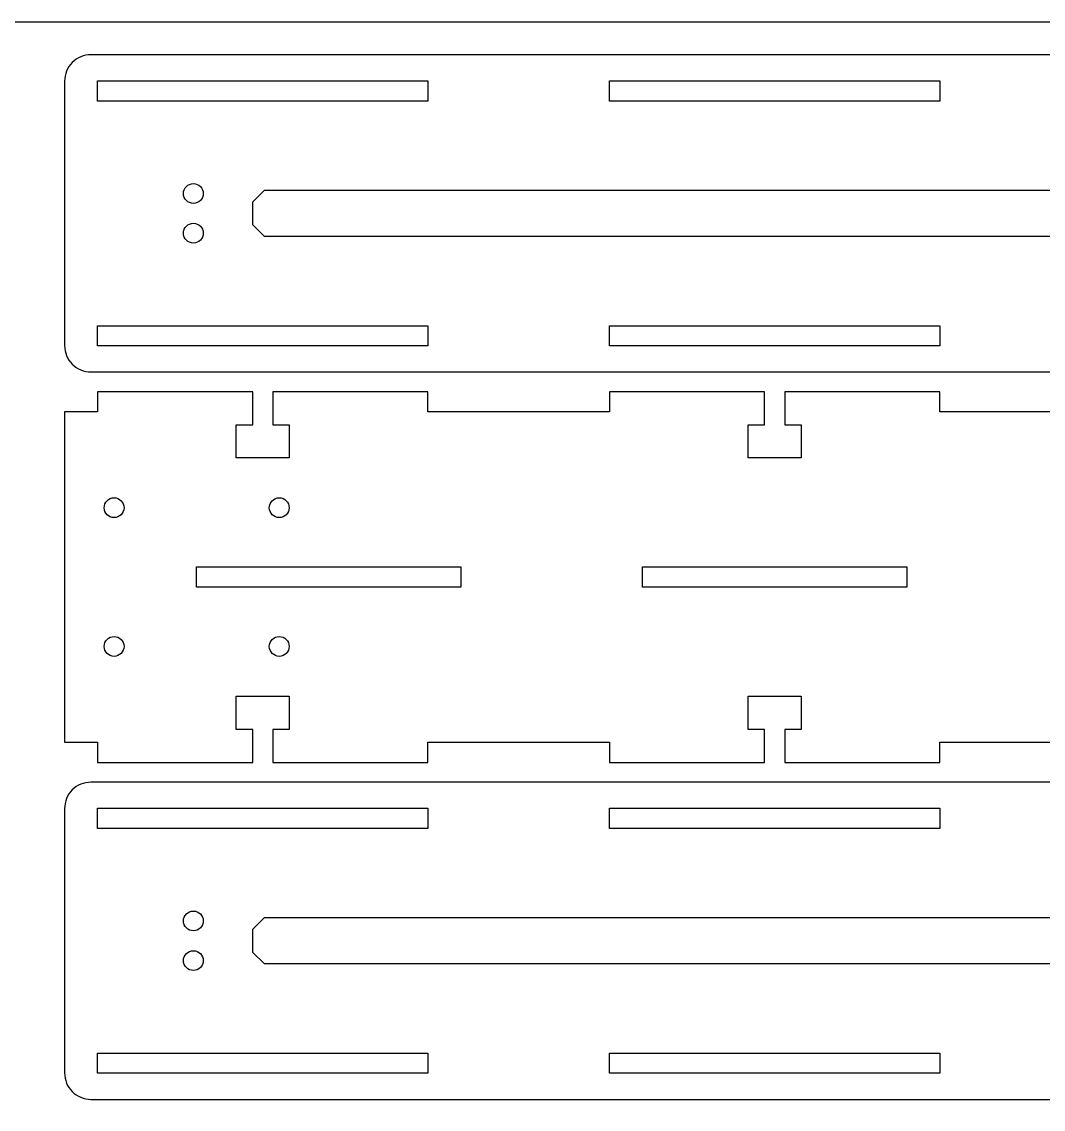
# Model space of a CAD drawing. Extents: x -305 to 305, y 1048 to 1352.
# Drawn here: x -4.5 to 150.2, y 1187.8 to 1352.4 of the extents above; entities that cross this region are included whole.
import ezdxf

# ---------------------------------------------------------------- set-up
doc = ezdxf.new("R2010")
doc.units = 0
for name, color, linetype in [('3_05MM_PETG_INSIDE', 40, 'CONTINUOUS'), ('3_05MM_PETG_OUTSIDE', 30, 'CONTINUOUS'), ('BOUNDARIES', 7, 'CONTINUOUS'), ('SCREW_HOLES', 7, 'CONTINUOUS')]:
    doc.layers.add(name, color=color, linetype=linetype)

msp = doc.modelspace()

# ---------------------------------------------------------------- linework, layer by layer
at = {"layer": '3_05MM_PETG_INSIDE'}
for points in [[(7, 1340.4), (7, 1343.45), (57, 1343.45), (57, 1340.4)], [(84.5, 1340.4), (84.5, 1343.45), (134.5, 1343.45), (134.5, 1340.4)], [(30.5, 1321.65), (30.5, 1325.15), (32.25, 1326.9), (186.75, 1326.9), (188.5, 1325.15), (188.5, 1321.65), (186.75, 1319.9), (32.25, 1319.9)], [(7, 1303.35), (7, 1306.4), (57, 1306.4), (57, 1303.35)], [(84.5, 1303.35), (84.5, 1306.4), (134.5, 1306.4), (134.5, 1303.35)], [(62, 1266.83), (22, 1266.83), (22, 1269.88), (62, 1269.88)], [(129.5, 1266.83), (89.5, 1266.83), (89.5, 1269.88), (129.5, 1269.88)], [(7, 1230.3), (7, 1233.35), (57, 1233.35), (57, 1230.3)], [(84.5, 1230.3), (84.5, 1233.35), (134.5, 1233.35), (134.5, 1230.3)], [(30.5, 1211.55), (30.5, 1215.05), (32.25, 1216.8), (186.75, 1216.8), (188.5, 1215.05), (188.5, 1211.55), (186.75, 1209.8), (32.25, 1209.8)], [(7, 1193.25), (7, 1196.3), (57, 1196.3), (57, 1193.25)], [(84.5, 1193.25), (84.5, 1196.3), (134.5, 1196.3), (134.5, 1193.25)]]:
    msp.add_lwpolyline(points, close=True, dxfattribs=at)
at = {"layer": '3_05MM_PETG_OUTSIDE'}
for points in [[(6, 1299.4), (213, 1299.4, 0.414214), (217, 1303.4), (217, 1343.4, 0.414214), (213, 1347.4), (6, 1347.4, 0.414214), (2, 1343.4), (2, 1303.4, 0.414214)], [(6, 1189.3), (213, 1189.3, 0.414214), (217, 1193.3), (217, 1233.3, 0.414214), (213, 1237.3), (6, 1237.3, 0.414214), (2, 1233.3), (2, 1193.3, 0.414214)]]:
    msp.add_lwpolyline(points, format="xyb", close=True, dxfattribs=at)
msp.add_lwpolyline([(162, 1293.35), (134.5, 1293.35), (134.5, 1296.4), (111.03, 1296.4), (111.03, 1293.35), (111.03, 1291.4), (113.5, 1291.4), (113.5, 1286.4), (105.5, 1286.4), (105.5, 1291.4), (107.98, 1291.4), (107.98, 1293.35), (107.98, 1296.4), (84.5, 1296.4), (84.5, 1293.35), (57, 1293.35), (57, 1296.4), (33.53, 1296.4), (33.53, 1293.35), (33.53, 1291.4), (36, 1291.4), (36, 1286.4), (28, 1286.4), (28, 1291.4), (30.48, 1291.4), (30.48, 1293.35), (30.48, 1296.4), (7, 1296.4), (7, 1293.35), (2, 1293.35), (2, 1243.35), (7, 1243.35), (7, 1240.3), (30.48, 1240.3), (30.48, 1243.35), (30.48, 1245.3), (28, 1245.3), (28, 1250.3), (36, 1250.3), (36, 1245.3), (33.53, 1245.3), (33.53, 1243.35), (33.53, 1240.3), (57, 1240.3), (57, 1243.35), (84.5, 1243.35), (84.5, 1240.3), (107.98, 1240.3), (107.98, 1243.35), (107.98, 1245.3), (105.5, 1245.3), (105.5, 1250.3), (113.5, 1250.3), (113.5, 1245.3), (111.03, 1245.3), (111.03, 1243.35), (111.03, 1240.3), (134.5, 1240.3), (134.5, 1243.35), (162, 1243.35)], dxfattribs=at)
at = {"layer": 'BOUNDARIES'}
msp.add_lwpolyline([(-304.8, 1352.4), (304.8, 1352.4), (304.8, 1047.6), (-304.8, 1047.6)], close=True, dxfattribs=at)
at = {"layer": 'SCREW_HOLES'}
for centre in [(21.5, 1326.4), (21.5, 1320.4), (9.5, 1278.85), (34.5, 1278.85), (9.5, 1257.85), (34.5, 1257.85), (21.5, 1216.3), (21.5, 1210.3)]:
    msp.add_circle(centre, 1.5, dxfattribs=at)

doc.saveas('drawing.dxf')
